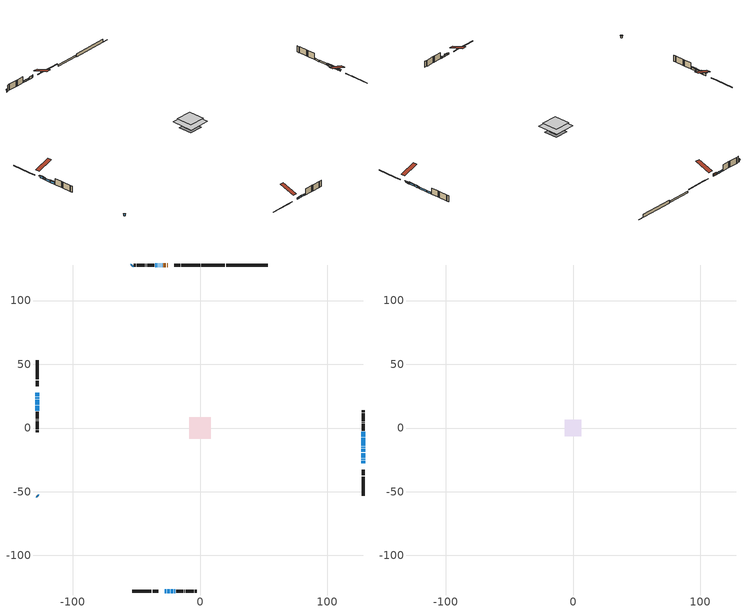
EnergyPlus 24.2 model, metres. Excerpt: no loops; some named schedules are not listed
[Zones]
conditioned space
 floor outside (Floor1 construction): -0.86,-0.86 -0.86,0.86 0.86,0.86 0.86,-0.86 z1.22
 floor adiabatic (Floor3 construction): -3.1,-3.1 -3.1,3.1 3.1,3.1 3.1,-3.1 z1.22
 floor adiabatic (AdiabaticFloorConstruction): -8.53,-8.53 -8.53,8.53 8.53,8.53 8.53,-8.53 z3.66
 floor foundation (Slab1 construction): -5.49,-5.49 -5.49,5.49 5.49,5.49 5.49,-5.49 z-1.22
 floor foundation (Slab2 construction): -3.1,-3.1 -3.1,3.1 3.1,3.1 3.1,-3.1 z-0.91
 wall outside (RimJoist1 construction): 0.21,127.88 -14.65,127.88 / -52.97,-127.88 -38.11,-127.88 / -127.88,52.97 -127.88,38.11 / 127.88,-52.97 127.88,-38.11 z1.22:1.52
 wall outside (RimJoist3 construction): -15.58,127.88 -20.1,127.88 / -37.18,-127.88 -32.66,-127.88 / -127.88,37.18 -127.88,32.66 / 127.88,-37.18 127.88,-32.66 z1.22:1.52
 wall outside (AdiabaticWallConstruction 1): -25.27,127.88 -25.88,127.88 / -26.81,127.88 -28.73,127.88 z1.22:3.25
 wall outside (AdiabaticWallConstruction): 127.88,-27.49 127.88,-25.66 / 127.88,-15.34 127.88,-14.73 / -20.13,-127.88 -19.52,-127.88 z1.22:2.14; -127.88,27.49 -127.88,25.05 z1.22:3.05; 127.88,-24.73 127.88,-24.22 z1.22:2.04; -127.88,24.12 -127.88,22.9 / -127.88,21.97 -127.88,18.31 / -127.88,17.39 -127.88,13.73 z1.22:2.74; 127.88,-23.29 127.88,-19.63 / 127.88,-18.71 127.88,-16.27 / -29.66,127.88 -30.12,127.88 / -27.49,-127.88 -26.57,-127.88 / -25.64,-127.88 -23.81,-127.88 / -31.04,127.88 -31.66,127.88 / -32.58,127.88 -33.19,127.88 / 127.88,-13.8 127.88,-7.7 / 127.88,-6.77 127.88,-3.11 / -22.89,-127.88 -21.06,-127.88 / -34.12,127.88 -35.04,127.88 z1.22:2.44; -52.97,127.88 -53.62,127.23 / -127.88,-52.97 -127.23,-53.62 z1.22:2.75
 wall outside (Wall1 construction): -35.96,127.88 -41.43,127.88 / -18.59,-127.88 -13.12,-127.88 / -127.88,12.8 -127.88,7.33 / 127.88,-2.18 127.88,3.28 z1.22:6.1
 wall outside (Wall2 construction): -42.36,127.88 -42.61,127.88 / -12.19,-127.88 -11.95,-127.88 / -127.88,6.4 -127.88,6.16 / 127.88,4.21 127.88,4.46 z1.22:6.1
 wall outside (Wall3 construction): -43.54,127.88 -49.6,127.88 / -11.02,-127.88 -4.96,-127.88 / -127.88,5.23 -127.88,-0.83 / 127.88,5.39 127.88,11.45 z1.22:6.1
 wall outside (Wall4 construction): -50.53,127.88 -52.04,127.88 / -4.03,-127.88 -2.51,-127.88 / -127.88,-1.76 -127.88,-3.28 / 127.88,12.38 127.88,13.89 z1.22:6.1
 wall foundation (FoundationWall1 construction): 20.51,127.88,-1.22 20.51,127.88,1.22 48.2,127.88,1.22 48.2,127.88,-1.12 52.97,127.88,-1.12 52.97,127.88,-1.22
 wall foundation (FoundationWall2 construction): 19.58,127.88 1.14,127.88 z-0.91:0.29
 window (WindowConstruction): 127.88,-27.49 127.88,-25.66 z1.22:2.13
 window (WindowConstruction 6): -127.88,27.49 -127.88,25.05 z1.22:3.05
 window (WindowConstruction 15): 127.88,-24.73 127.88,-24.22 z1.22:2.03
 window (WindowConstruction 16): -127.88,24.12 -127.88,22.9 z1.22:2.74
 window (WindowConstruction 7): 127.88,-23.29 127.88,-19.63 z1.22:2.44
 window (WindowConstruction 8): 127.88,-18.7 127.88,-16.27 z1.22:2.44
 window (WindowConstruction 9): -29.66,127.88 -30.12,127.88 z1.22:2.44
 window (WindowConstruction 10): -52.97,127.88 -53.62,127.24 z1.22:2.74
 window (WindowConstruction 1): 127.88,-15.34 127.88,-14.73 z1.22:2.13
 window (WindowConstruction 11): -27.49,-127.88 -26.57,-127.88 z1.22:2.44
 window (WindowConstruction 12): -25.64,-127.88 -23.82,-127.88 z1.22:2.44
 window (WindowConstruction 13): -127.88,-52.97 -127.24,-53.62 z1.22:2.74
 window (WindowConstruction 14): -127.88,21.97 -127.88,18.31 z1.22:2.74
 window (WindowConstruction 17): -31.04,127.88 -31.65,127.88 z1.22:2.44
 window (WindowConstruction 18): -32.58,127.88 -33.19,127.88 z1.22:2.44
 window (WindowConstruction 19): 127.88,-13.8 127.88,-7.7 z1.22:2.44
 window (WindowConstruction 2): 127.88,-6.77 127.88,-3.11 z1.22:2.44
 window (WindowConstruction 20): -22.89,-127.88 -21.06,-127.88 z1.22:2.44
 window (WindowConstruction 3): -34.12,127.88 -35.04,127.88 z1.22:2.44
 window (WindowConstruction 4): -20.13,-127.88 -19.52,-127.88 z1.22:2.13
 window (WindowConstruction 5): -127.88,17.39 -127.88,13.73 z1.22:2.74
 door (Door): -25.27,127.88 -25.88,127.88 z1.22:3.25
 door (Door 1): -26.81,127.88 -28.73,127.88 z1.22:3.25
 ceiling adiabatic (AdiabaticFloorConstruction): 8.53,-8.53 8.53,8.53 -8.53,8.53 -8.53,-8.53 z3.66
attic - vented
 floor to conditioned space (Floor2 construction Reversed): -6.46,-6.46 -6.46,6.46 6.46,6.46 6.46,-6.46 z6.1
 roof outside (Roof1 construction): -24.34,127.88,6.1 -24.34,115.3,10.29 -21.03,115.3,10.29 -21.03,127.88,6.1; -28.42,-127.88,6.1 -28.42,-115.3,10.29 -31.73,-115.3,10.29 -31.73,-127.88,6.1; -127.88,28.42,6.1 -115.3,28.42,10.29 -115.3,31.73,10.29 -127.88,31.73,6.1; 127.88,-28.42,6.1 115.3,-28.42,10.29 115.3,-31.73,10.29 127.88,-31.73,6.1
shading: 127.88,-25.36 127.88,-27.79 128.34,-27.79 128.34,-25.36 z2.43; -127.88,24.75 -127.88,27.79 -128.79,27.79 -128.79,24.75 z3.35; 127.88,-23.92 127.88,-25.03 129.1,-25.03 129.1,-23.92 z2.33; -127.88,22.29 -127.88,24.73 -128.79,24.73 -128.79,22.29 z3.35; 127.88,-19.17 127.88,-23.75 128.34,-23.75 128.34,-19.17 z2.9; 127.88,-15.81 127.88,-19.17 128.34,-19.17 128.34,-15.81 z2.9; -53.83,127.02 -52.76,128.09 -53.08,128.42 -54.15,127.35 z3.04; 127.88,-14.43 127.88,-15.64 128.34,-15.64 128.34,-14.43 z2.43; -23.52,-127.88 -25.94,-127.88 -25.94,-128.34 -23.52,-128.34 z2.74; -127.02,-53.83 -128.09,-52.76 -128.42,-53.08 -127.35,-54.15 z3.04; -127.88,18.02 -127.88,22.27 -128.34,22.27 -128.34,18.02 z3.04; -19.22,-127.88 -20.43,-127.88 -20.43,-128.34 -19.22,-128.34 z2.43; -127.88,13.12 -127.88,17.99 -128.34,17.99 -128.34,13.12 z3.35
[Building]
Building 1: Terrain=Suburbs
[Site:Location]
Vancouver Intl AP_BC: Latitude {deg}=49.19; Longitude {deg}=-123.18; Time Zone {hr}=-8; Elevation {m}=4; Keep Site Location Information=Yes
[Site:GroundTemperature:Shallow]
8.06451, 6.96315, 6.87495, 7.3976, 9.49575, 11.5841, 13.3946, 14.5416, 14.639, 13.7062, 11.9418, 9.91751
[Site:WaterMainsTemperature]
Calculation Method=Schedule; Temperature Schedule=mains temperature schedule
[Material] Roughness=Rough; Thermal Absorptance=0.9
Name | Thickness {m} | Conductivity {W/m-K} | Density {kg/m3} | Specific Heat {J/kg-K} | Solar Absorptance | Visible Absorptance
asphalt or fiberglass shingles | 0.00635 | 0.162714 | 1121.4 | 1465.45 | 0.4 | 0.4
ceiling loosefill ins | 0.169333 | 0.0480833 | 16.02 | 1046.75 | 0.7 | 0.7
ceiling stud and cavity | 0.1397 | 0.130704 | 65.682 | 1177.47 | 0.7 | 0.7
concrete 4.0 in. | 0.1016 | 1.803125 | 2242.8 | 837.4 | 0.7 | 0.7
concrete 8.0 in. | 0.2032 | 1.803125 | 2242.8 | 837.4 | 0.7 | 0.7
door material | 0.04445 | 0.0451087 | 512.64 | 1214.23 | 0.7 | 0.7
door material 1 | 0.04445 | 0.188738 | 512.64 | 1214.23 | 0.7 | 0.7
exterior vertical ins | 0.0445518 | 0.029427 | 32.04 | 1214.23 | 0.7 | 0.7
exterior vertical ins 1 | 0.0196385 | 0.029427 | 32.04 | 1214.23 | 0.7 | 0.7
floor covering | 0.0127 | 0.0433444 | 54.468 | 1339.84 | 0.6 | 0.6
floor covering 1 | 0.0127 | 9.015625 | 54.468 | 1339.84 | 0.6 | 0.6
floor rigid ins | 0.103632 | 0.029427 | 32.04 | 1214.23 | 0.7 | 0.7
floor rigid ins 1; wall rigid ins | 0.512978 | 0.029427 | 32.04 | 1214.23 | 0.7 | 0.7
floor stud and cavity | 0.1397 | 0.205966 | 92.3553 | 1139.71 | 0.7 | 0.7
floor stud and cavity 1 | 0.0889 | 0.264056 | 50.32683 | 1063.81 | 0.7 | 0.7
floor stud and cavity 2 | 0.1397 | 1.75129 | 37.0049 | 1207.88 | 0.7 | 0.7
furniture material conditioned space 1 | 0.1524 | 0.115458 | 640.8 | 1214.23 | 0.6 | 0.6
gypsum board | 0.0127 | 0.160291 | 801 | 837.4 | 0.6 | 0.6
gypsum board 1 | 0.0127 | 0.160291 | 801 | 837.4 | 0.7 | 0.7
osb sheathing 0.5 in. | 0.0127 | 0.115458 | 512.64 | 1214.23 | 0.7 | 0.7
osb sheathing 0.75 in. | 0.01905 | 0.115458 | 512.64 | 1214.23 | 0.7 | 0.7
osb sheathing 2.0 in. | 0.0508 | 0.115458 | 512.64 | 1214.23 | 0.7 | 0.7
rim joist stud and cavity | 0.0508 | 0.0310022 | 125.044 | 1163.47 | 0.6 | 0.6
slab rigid ins | 0.0621787 | 0.029427 | 32.04 | 1214.23 | 0.7 | 0.7
wall stud and cavity | 0.1397 | 0.103305 | 139.0536 | 1170.24 | 0.7 | 0.7
wall stud and cavity 1 | 0.1397 | 0.141677 | 139.0536 | 1170.24 | 0.7 | 0.7
wall stud and cavity 2 | 0.1397 | 0.100811 | 139.0536 | 1170.24 | 0.7 | 0.7
wall stud and cavity 3 | 0.1397 | 0.110176 | 139.0536 | 1170.24 | 0.7 | 0.7
wall stud and cavity 4 | 0.0889 | 0.380278 | 52.3479 | 1209.89 | 0.7 | 0.7
wall stud and cavity 5 | 0.0889 | 0.391764 | 83.0341 | 1211.67 | 0.7 | 0.7
wood siding | 0.0254 | 0.102417 | 544.68 | 1172.36 | 0.4 | 0.4
wood siding 1; wood siding 2; wood siding 3 | 0.0254 | 0.102417 | 544.68 | 1172.36 | 0.7 | 0.7
[WindowMaterial:SimpleGlazingSystem]
Name | U-Factor {W/m2-K} | Solar Heat Gain Coefficient
WindowMaterial | 1.92882 | 0.4
WindowMaterial 1 | 2.197386 | 0.34
WindowMaterial 10 | 1.92598 | 0.42
WindowMaterial 11 | 2.25303 | 0.33
WindowMaterial 12 | 2.30697 | 0.31
WindowMaterial 13 | 3.08429 | 0.46
WindowMaterial 2 | 1.84989 | 0.41
WindowMaterial 3 | 1.69886 | 0.46
WindowMaterial 4 | 1.64662 | 0.46
WindowMaterial 5 | 1.81355 | 0.42
WindowMaterial 6 | 2.03954 | 0.4
WindowMaterial 7 | 2.13322 | 0.36
WindowMaterial 8 | 1.94983 | 0.4
WindowMaterial 9 | 3.442 | 0.43
[Construction]
AdiabaticFloorConstruction: floor stud and cavity 2, floor rigid ins 1, osb sheathing 0.75 in., floor covering
AdiabaticWallConstruction: wood siding 2, wall rigid ins, wall stud and cavity 4, gypsum board
AdiabaticWallConstruction 1: wood siding 3, wall rigid ins, wall stud and cavity 4, gypsum board
Door: door material
Door 1: door material 1
Floor1 construction: floor stud and cavity, floor rigid ins, osb sheathing 0.75 in., floor covering
Floor2 construction Reversed: gypsum board, ceiling stud and cavity, ceiling loosefill ins
Floor3 construction: floor stud and cavity 1, floor covering 1
FoundationWall1 construction; FoundationWall2 construction: concrete 8.0 in., gypsum board 1
furniture construction conditioned space 1: furniture material conditioned space 1
PartitionWallConstruction: gypsum board, wall stud and cavity 5, gypsum board
RimJoist1 construction; RimJoist3 construction: wood siding 1, osb sheathing 2.0 in., rim joist stud and cavity
Roof1 construction: asphalt or fiberglass shingles
Slab1 construction: slab rigid ins, concrete 4.0 in.
Slab2 construction: concrete 4.0 in.
Wall1 construction: wood siding, osb sheathing 0.5 in., wall stud and cavity, gypsum board
Wall2 construction: wood siding, osb sheathing 0.5 in., wall stud and cavity 1, gypsum board
Wall3 construction: wood siding, osb sheathing 0.5 in., wall stud and cavity 2, gypsum board
Wall4 construction: wood siding, osb sheathing 0.5 in., wall stud and cavity 3, gypsum board
WindowConstruction: WindowMaterial
WindowConstruction 1; WindowConstruction 3; WindowConstruction 4; WindowConstruction 9: WindowMaterial 1
WindowConstruction 10; WindowConstruction 13: WindowMaterial 6
WindowConstruction 11: WindowMaterial 7
WindowConstruction 12: WindowMaterial 8
WindowConstruction 14; WindowConstruction 5: WindowMaterial 3
WindowConstruction 15: WindowMaterial 9
WindowConstruction 16: WindowMaterial 10
WindowConstruction 17; WindowConstruction 20: WindowMaterial 11
WindowConstruction 18: WindowMaterial 12
WindowConstruction 19: WindowMaterial 13
WindowConstruction 2; WindowConstruction 7: WindowMaterial 2
WindowConstruction 6: WindowMaterial 4
WindowConstruction 8: WindowMaterial 5
[Zone] Multiplier=1; Part of Total Floor Area=Yes
Name | Volume {m3}
attic - vented | 113.641
conditioned space | 1236.7
[Space]
Name | Zone | Volume {m3}
attic - vented 1 | attic - vented | 113.641
conditioned space 1 | conditioned space | 1236.7
[ZoneInfiltration:EffectiveLeakageArea]
infil attic - vented 1: Zone or Space=attic - vented 1; Schedule=Always On Discrete; Effective Air Leakage Area {cm2}=6906.21; Stack Coefficient=0.00029167; Wind Coefficient=1.15389e-05
[ZoneMixing]
whole house fan mix: Zone or Space=attic - vented; Schedule=Always On Continuous; Design Flow Rate Calculation Method=Flow/Zone; Design Flow Rate {m3/s}=0; Source Zone or Space=conditioned space
[SurfaceProperty:ExposedFoundationPerimeter] Exposed Perimeter Calculation Method=TotalExposedPerimeter
Name | Total Exposed Perimeter {m}
Slab1 | 32.461
Slab2 | 18.44
[InternalMass] Zone or ZoneList=conditioned space; Space or SpaceList=conditioned space 1
Name | Construction | Surface Area {m2}
furniture mass conditioned space 1 | furniture construction conditioned space 1 | 196.42
partition wall mass | PartitionWallConstruction | 452.591
[Lights]
interior lighting: Zone or ZoneList or Space or SpaceList=conditioned space 1; Schedule=interior lighting schedule; Design Level Calculation Method=LightingLevel; Lighting Level {W}=343.2; Return Air Fraction=0; Fraction Radiant=0.6; Fraction Visible=0.2; Fraction Replaceable=1
[People]
occupants: Zone or ZoneList or Space or SpaceList=conditioned space 1; Number of People Schedule=occupants schedule; Number of People Calculation Method=People; Number of People=3; Fraction Radiant=0.314171; Sensible Heat Fraction=0.56303; Activity Level Schedule=occupants activity schedule; Carbon Dioxide Generation Rate {m3/s-W}=0; Enable ASHRAE 55 Comfort Warnings=No; Mean Radiant Temperature Calculation Type=EnclosureAveraged
[ElectricEquipment] Zone or ZoneList or Space or SpaceList=conditioned space 1; Design Level Calculation Method=EquipmentLevel
Name | Schedule | Design Level {W} | Fraction Latent | Fraction Radiant | Fraction Lost
clothes dryer | clothes dryer schedule | 140.772 | 0.015 | 0.081 | 0.85
clothes washer | clothes washer schedule | 32.1985 | 0.03 | 0.162 | 0.7
cooking range | cooking range schedule | 215.147 | 0.08 | 0.432 | 0.2
dishwasher | dishwasher schedule | 66.8632 | 0.3 | 0.18 | 0.4
fridge | fridge schedule | 72.9452 | 0 | 0.6 | 0
mech vent bath fan 0 | mech vent bath fan 0 schedule | 25.1 | 0 | 0 | 1
mech vent bath fan 1 | mech vent bath fan 1 schedule | 25.1 | 0 | 0 | 1
mech vent house fan | mech vent house fan schedule | 26.8667 | 0 | 0 | 0.5
mech vent house fan cfis | mech vent house fan cfis schedule | 0 | 0 | 0 | 0
mech vent range fan 0 | mech vent range fan 0 schedule | 57 | 0 | 0 | 1
misc plug loads | misc plug loads schedule | 494.7 | 0.045 | 0.513 | 0.1
whole house fan | Always On Discrete | 0 | 0 | 0 | 1
[OtherEquipment] Zone or ZoneList or Space or SpaceList=conditioned space 1; Design Level Calculation Method=EquipmentLevel
Name | Fuel Type | Schedule | Design Level {W} | Fraction Latent | Fraction Radiant | Fraction Lost
clothes dryer 1 | Electricity | clothes dryer schedule | 0 | 0.015 | 0.081 | 0.85
cooking range 1 | Electricity | cooking range schedule | 0 | 0.08 | 0.432 | 0.2
general water use latent | None | general water use schedule | 62.594 | 1 | 0 | 0
general water use sensible | None | general water use schedule | -61.6891 | 0 | 0.6 | 0
mech vent house fan latent load | None | Always On Discrete | 0 | 1 | 0 | 0
mech vent house fan sensible load | None | Always On Discrete | 0 | 0 | 0 | 0
water heater energy adjustment1 | NaturalGas | Always On Discrete | 0.01 | 0 | 0 | 1
[ZoneInfiltration:DesignFlowRate] Zone or ZoneList or Space or SpaceList=conditioned space 1; Schedule=Always On Discrete; Design Flow Rate Calculation Method=Flow/Zone; Design Flow Rate {m3/s}=0
infil flow; natural vent flow; whole house fan flow
[Foundation:Kiva] Initial Indoor Air Temperature {C}=18; Wall Depth Below Slab {m}=0.2032; Custom Block X Position 1 {m}=0.2159; Custom Block Z Position 1 {m}=0
Name | Wall Height Above Grade {m} | Custom Block Material Name 1 | Custom Block Depth 1 {m}
Foundation Kiva 1 | 1.21999 | exterior vertical ins | 2.43998
Foundation Kiva 2 | 0.289987 | exterior vertical ins 1 | 1.2
[Foundation:Kiva:Settings]
Soil Conductivity {W/m-K}=0.849921; Soil Density {kg/m3}=1842.3; Soil Specific Heat {J/kg-K}=418.7; Ground Solar Absorptivity=0.9; Ground Thermal Absorptivity=0.9; Ground Surface Roughness {m}=0.03; Far-Field Width {m}=40; Deep-Ground Boundary Condition=ZeroFlux; Deep-Ground Depth {m}=40; Minimum Cell Dimension {m}=0.2; Maximum Cell Growth Coefficient=3; Simulation Timestep=Timestep
[Exterior:Lights]
exterior lighting: Schedule=exterior lighting schedule; Design Level {W}=75.6
[Schedule:Constant]
Name | Hourly Value
Always On Continuous; mech vent house fan schedule; mech vent house fan cfis schedule; Always On Discrete | 1
occupants activity schedule | 117.228
fridge schedule | 0
[Schedule:Week:Daily]
interior lighting schedule Week Rule - Jan1-Jan27: interior lighting schedule day, interior lighting schedule day, interior lighting schedule day, interior lighting schedule day, interior lighting schedule day, interior lighting schedule day, interior lighting schedule day, interior lighting schedule default day, interior lighting schedule default day, interior lighting schedule default day, interior lighting schedule default day, interior lighting schedule default day
interior lighting schedule Week Rule - Jan28-Feb3: interior lighting schedule day, interior lighting schedule day, interior lighting schedule day, interior lighting schedule day, interior lighting schedule day 1, interior lighting schedule day 1, interior lighting schedule day 1, interior lighting schedule default day, interior lighting schedule default day, interior lighting schedule default day, interior lighting schedule default day, interior lighting schedule default day
interior lighting schedule Week Rule - Feb4-Feb24: interior lighting schedule day 1, interior lighting schedule day 1, interior lighting schedule day 1, interior lighting schedule day 1, interior lighting schedule day 1, interior lighting schedule day 1, interior lighting schedule day 1, interior lighting schedule default day, interior lighting schedule default day, interior lighting schedule default day, interior lighting schedule default day, interior lighting schedule default day
interior lighting schedule Week Rule - Feb25-Mar3: interior lighting schedule day 1, interior lighting schedule day 1, interior lighting schedule day 1, interior lighting schedule day 1, interior lighting schedule day 2, interior lighting schedule day 2, interior lighting schedule day 2, interior lighting schedule default day, interior lighting schedule default day, interior lighting schedule default day, interior lighting schedule default day, interior lighting schedule default day
interior lighting schedule Week Rule - Mar4-Mar31: interior lighting schedule day 2, interior lighting schedule day 2, interior lighting schedule day 2, interior lighting schedule day 2, interior lighting schedule day 2, interior lighting schedule day 2, interior lighting schedule day 2, interior lighting schedule default day, interior lighting schedule default day, interior lighting schedule default day, interior lighting schedule default day, interior lighting schedule default day
interior lighting schedule Week Rule - Apr1-Apr28: interior lighting schedule day 3, interior lighting schedule day 3, interior lighting schedule day 3, interior lighting schedule day 3, interior lighting schedule day 3, interior lighting schedule day 3, interior lighting schedule day 3, interior lighting schedule default day, interior lighting schedule default day, interior lighting schedule default day, interior lighting schedule default day, interior lighting schedule default day
interior lighting schedule Week Rule - Apr29-May5: interior lighting schedule day 3, interior lighting schedule day 3, interior lighting schedule day 4, interior lighting schedule day 4, interior lighting schedule day 4, interior lighting schedule day 4, interior lighting schedule day 4, interior lighting schedule default day, interior lighting schedule default day, interior lighting schedule default day, interior lighting schedule default day, interior lighting schedule default day
interior lighting schedule Week Rule - May6-May26: interior lighting schedule day 4, interior lighting schedule day 4, interior lighting schedule day 4, interior lighting schedule day 4, interior lighting schedule day 4, interior lighting schedule day 4, interior lighting schedule day 4, interior lighting schedule default day, interior lighting schedule default day, interior lighting schedule default day, interior lighting schedule default day, interior lighting schedule default day
interior lighting schedule Week Rule - May27-Jun2: interior lighting schedule day 4, interior lighting schedule day 4, interior lighting schedule day 4, interior lighting schedule day 4, interior lighting schedule day 4, interior lighting schedule day 5, interior lighting schedule day 5, interior lighting schedule default day, interior lighting schedule default day, interior lighting schedule default day, interior lighting schedule default day, interior lighting schedule default day
interior lighting schedule Week Rule - Jun3-Jun30: interior lighting schedule day 5, interior lighting schedule day 5, interior lighting schedule day 5, interior lighting schedule day 5, interior lighting schedule day 5, interior lighting schedule day 5, interior lighting schedule day 5, interior lighting schedule default day, interior lighting schedule default day, interior lighting schedule default day, interior lighting schedule default day, interior lighting schedule default day
interior lighting schedule Week Rule - Jul1-Jul28: interior lighting schedule day 6, interior lighting schedule day 6, interior lighting schedule day 6, interior lighting schedule day 6, interior lighting schedule day 6, interior lighting schedule day 6, interior lighting schedule day 6, interior lighting schedule default day, interior lighting schedule default day, interior lighting schedule default day, interior lighting schedule default day, interior lighting schedule default day
interior lighting schedule Week Rule - Jul29-Aug4: interior lighting schedule day 6, interior lighting schedule day 6, interior lighting schedule day 6, interior lighting schedule day 7, interior lighting schedule day 7, interior lighting schedule day 7, interior lighting schedule day 7, interior lighting schedule default day, interior lighting schedule default day, interior lighting schedule default day, interior lighting schedule default day, interior lighting schedule default day
interior lighting schedule Week Rule - Aug5-Aug25: interior lighting schedule day 7, interior lighting schedule day 7, interior lighting schedule day 7, interior lighting schedule day 7, interior lighting schedule day 7, interior lighting schedule day 7, interior lighting schedule day 7, interior lighting schedule default day, interior lighting schedule default day, interior lighting schedule default day, interior lighting schedule default day, interior lighting schedule default day
interior lighting schedule Week Rule - Aug26-Sep1: interior lighting schedule day 7, interior lighting schedule day 7, interior lighting schedule day 7, interior lighting schedule day 7, interior lighting schedule day 7, interior lighting schedule day 7, interior lighting schedule day 8, interior lighting schedule default day, interior lighting schedule default day, interior lighting schedule default day, interior lighting schedule default day, interior lighting schedule default day
interior lighting schedule Week Rule - Sep2-Sep29: interior lighting schedule day 8, interior lighting schedule day 8, interior lighting schedule day 8, interior lighting schedule day 8, interior lighting schedule day 8, interior lighting schedule day 8, interior lighting schedule day 8, interior lighting schedule default day, interior lighting schedule default day, interior lighting schedule default day, interior lighting schedule default day, interior lighting schedule default day
interior lighting schedule Week Rule - Sep30-Oct6: interior lighting schedule day 8, interior lighting schedule day 9, interior lighting schedule day 9, interior lighting schedule day 9, interior lighting schedule day 9, interior lighting schedule day 9, interior lighting schedule day 9, interior lighting schedule default day, interior lighting schedule default day, interior lighting schedule default day, interior lighting schedule default day, interior lighting schedule default day
interior lighting schedule Week Rule - Oct7-Oct27: interior lighting schedule day 9, interior lighting schedule day 9, interior lighting schedule day 9, interior lighting schedule day 9, interior lighting schedule day 9, interior lighting schedule day 9, interior lighting schedule day 9, interior lighting schedule default day, interior lighting schedule default day, interior lighting schedule default day, interior lighting schedule default day, interior lighting schedule default day
interior lighting schedule Week Rule - Oct28-Nov3: interior lighting schedule day 9, interior lighting schedule day 9, interior lighting schedule day 9, interior lighting schedule day 9, interior lighting schedule day 10, interior lighting schedule day 10, interior lighting schedule day 10, interior lighting schedule default day, interior lighting schedule default day, interior lighting schedule default day, interior lighting schedule default day, interior lighting schedule default day
interior lighting schedule Week Rule - Nov4-Nov24: interior lighting schedule day 10, interior lighting schedule day 10, interior lighting schedule day 10, interior lighting schedule day 10, interior lighting schedule day 10, interior lighting schedule day 10, interior lighting schedule day 10, interior lighting schedule default day, interior lighting schedule default day, interior lighting schedule default day, interior lighting schedule default day, interior lighting schedule default day
interior lighting schedule Week Rule - Nov25-Dec1: interior lighting schedule day 10, interior lighting schedule day 10, interior lighting schedule day 10, interior lighting schedule day 10, interior lighting schedule day 10, interior lighting schedule day 10, interior lighting schedule day 11, interior lighting schedule default day, interior lighting schedule default day, interior lighting schedule default day, interior lighting schedule default day, interior lighting schedule default day
interior lighting schedule Week Rule - Dec2-Dec31: interior lighting schedule day 11, interior lighting schedule day 11, interior lighting schedule day 11, interior lighting schedule day 11, interior lighting schedule day 11, interior lighting schedule day 11, interior lighting schedule day 11, interior lighting schedule default day, interior lighting schedule default day, interior lighting schedule default day, interior lighting schedule default day, interior lighting schedule default day
occupants schedule Week Rule - Jan1-Dec31: occupants schedule day, occupants schedule day, occupants schedule day, occupants schedule day, occupants schedule day, occupants schedule day, occupants schedule day, occupants schedule default day, occupants schedule default day, occupants schedule default day, occupants schedule default day, occupants schedule default day
clothes dryer schedule Week Rule - Jan1-Dec31: clothes dryer schedule day, clothes dryer schedule day, clothes dryer schedule day, clothes dryer schedule day, clothes dryer schedule day, clothes dryer schedule day, clothes dryer schedule day, clothes dryer schedule default day, clothes dryer schedule default day, clothes dryer schedule default day, clothes dryer schedule default day, clothes dryer schedule default day
clothes washer schedule Week Rule - Jan1-Dec31: clothes washer schedule day, clothes washer schedule day, clothes washer schedule day, clothes washer schedule day, clothes washer schedule day, clothes washer schedule day, clothes washer schedule day, clothes washer schedule default day, clothes washer schedule default day, clothes washer schedule default day, clothes washer schedule default day, clothes washer schedule default day
cooking range schedule Week Rule - Jan1-Dec31: cooking range schedule day, cooking range schedule day, cooking range schedule day, cooking range schedule day, cooking range schedule day, cooking range schedule day, cooking range schedule day, cooking range schedule default day, cooking range schedule default day, cooking range schedule default day, cooking range schedule default day, cooking range schedule default day
dishwasher schedule Week Rule - Jan1-Dec31: dishwasher schedule day, dishwasher schedule day, dishwasher schedule day, dishwasher schedule day, dishwasher schedule day, dishwasher schedule day, dishwasher schedule day, dishwasher schedule default day, dishwasher schedule default day, dishwasher schedule default day, dishwasher schedule default day, dishwasher schedule default day
mech vent bath fan 0 schedule Week Rule - Jan1-Dec31: mech vent bath fan 0 schedule day, mech vent bath fan 0 schedule day, mech vent bath fan 0 schedule day, mech vent bath fan 0 schedule day, mech vent bath fan 0 schedule day, mech vent bath fan 0 schedule day, mech vent bath fan 0 schedule day, mech vent bath fan 0 schedule default day, mech vent bath fan 0 schedule default day, mech vent bath fan 0 schedule default day, mech vent bath fan 0 schedule default day, mech vent bath fan 0 schedule default day
mech vent bath fan 1 schedule Week Rule - Jan1-Dec31: mech vent bath fan 1 schedule day, mech vent bath fan 1 schedule day, mech vent bath fan 1 schedule day, mech vent bath fan 1 schedule day, mech vent bath fan 1 schedule day, mech vent bath fan 1 schedule day, mech vent bath fan 1 schedule day, mech vent bath fan 1 schedule default day, mech vent bath fan 1 schedule default day, mech vent bath fan 1 schedule default day, mech vent bath fan 1 schedule default day, mech vent bath fan 1 schedule default day
mech vent range fan 0 schedule Week Rule - Jan1-Dec31: mech vent range fan 0 schedule day, mech vent range fan 0 schedule day, mech vent range fan 0 schedule day, mech vent range fan 0 schedule day, mech vent range fan 0 schedule day, mech vent range fan 0 schedule day, mech vent range fan 0 schedule day, mech vent range fan 0 schedule default day, mech vent range fan 0 schedule default day, mech vent range fan 0 schedule default day, mech vent range fan 0 schedule default day, mech vent range fan 0 schedule default day
misc plug loads schedule Week Rule - Jan1-Dec31: misc plug loads schedule day, misc plug loads schedule day, misc plug loads schedule day, misc plug loads schedule day, misc plug loads schedule day, misc plug loads schedule day, misc plug loads schedule day, misc plug loads schedule default day, misc plug loads schedule default day, misc plug loads schedule default day, misc plug loads schedule default day, misc plug loads schedule default day
general water use schedule Week Rule - Jan1-Dec31: general water use schedule day, general water use schedule day, general water use schedule day, general water use schedule day, general water use schedule day, general water use schedule day, general water use schedule day, general water use schedule default day, general water use schedule default day, general water use schedule default day, general water use schedule default day, general water use schedule default day
exterior lighting schedule Week Rule - Jan1-Jan27: exterior lighting schedule day, exterior lighting schedule day, exterior lighting schedule day, exterior lighting schedule day, exterior lighting schedule day, exterior lighting schedule day, exterior lighting schedule day, exterior lighting schedule default day, exterior lighting schedule default day, exterior lighting schedule default day, exterior lighting schedule default day, exterior lighting schedule default day
exterior lighting schedule Week Rule - Jan28-Feb3: exterior lighting schedule day, exterior lighting schedule day, exterior lighting schedule day, exterior lighting schedule day, exterior lighting schedule day 1, exterior lighting schedule day 1, exterior lighting schedule day 1, exterior lighting schedule default day, exterior lighting schedule default day, exterior lighting schedule default day, exterior lighting schedule default day, exterior lighting schedule default day
exterior lighting schedule Week Rule - Feb4-Feb24: exterior lighting schedule day 1, exterior lighting schedule day 1, exterior lighting schedule day 1, exterior lighting schedule day 1, exterior lighting schedule day 1, exterior lighting schedule day 1, exterior lighting schedule day 1, exterior lighting schedule default day, exterior lighting schedule default day, exterior lighting schedule default day, exterior lighting schedule default day, exterior lighting schedule default day
exterior lighting schedule Week Rule - Feb25-Mar3: exterior lighting schedule day 1, exterior lighting schedule day 1, exterior lighting schedule day 1, exterior lighting schedule day 1, exterior lighting schedule day 2, exterior lighting schedule day 2, exterior lighting schedule day 2, exterior lighting schedule default day, exterior lighting schedule default day, exterior lighting schedule default day, exterior lighting schedule default day, exterior lighting schedule default day
exterior lighting schedule Week Rule - Mar4-Mar31: exterior lighting schedule day 2, exterior lighting schedule day 2, exterior lighting schedule day 2, exterior lighting schedule day 2, exterior lighting schedule day 2, exterior lighting schedule day 2, exterior lighting schedule day 2, exterior lighting schedule default day, exterior lighting schedule default day, exterior lighting schedule default day, exterior lighting schedule default day, exterior lighting schedule default day
exterior lighting schedule Week Rule - Apr1-Apr28: exterior lighting schedule day 3, exterior lighting schedule day 3, exterior lighting schedule day 3, exterior lighting schedule day 3, exterior lighting schedule day 3, exterior lighting schedule day 3, exterior lighting schedule day 3, exterior lighting schedule default day, exterior lighting schedule default day, exterior lighting schedule default day, exterior lighting schedule default day, exterior lighting schedule default day
[Schedule:Year]
interior lighting schedule: interior lighting schedule Week Rule - Jan1-Jan27, 1, 1, 1, 27, interior lighting schedule Week Rule - Jan28-Feb3, 1, 28, 2, 3, interior lighting schedule Week Rule - Feb4-Feb24, 2, 4, 2, 24, interior lighting schedule Week Rule - Feb25-Mar3, 2, 25, 3, 3, interior lighting schedule Week Rule - Mar4-Mar31, 3, 4, 3, 31, interior lighting schedule Week Rule - Apr1-Apr28, 4, 1, 4, 28, interior lighting schedule Week Rule - Apr29-May5, 4, 29, 5, 5, interior lighting schedule Week Rule - May6-May26, 5, 6, 5, 26, interior lighting schedule Week Rule - May27-Jun2, 5, 27, 6, 2, interior lighting schedule Week Rule - Jun3-Jun30, 6, 3, 6, 30, interior lighting schedule Week Rule - Jul1-Jul28, 7, 1, 7, 28, interior lighting schedule Week Rule - Jul29-Aug4, 7, 29, 8, 4, interior lighting schedule Week Rule - Aug5-Aug25, 8, 5, 8, 25, interior lighting schedule Week Rule - Aug26-Sep1, 8, 26, 9, 1, interior lighting schedule Week Rule - Sep2-Sep29, 9, 2, 9, 29, interior lighting schedule Week Rule - Sep30-Oct6, 9, 30, 10, 6, interior lighting schedule Week Rule - Oct7-Oct27, 10, 7, 10, 27, interior lighting schedule Week Rule - Oct28-Nov3, 10, 28, 11, 3, interior lighting schedule Week Rule - Nov4-Nov24, 11, 4, 11, 24, interior lighting schedule Week Rule - Nov25-Dec1, 11, 25, 12, 1, interior lighting schedule Week Rule - Dec2-Dec31, 12, 2, 12, 31
occupants schedule: occupants schedule Week Rule - Jan1-Dec31, 1, 1, 12, 31
clothes dryer schedule: clothes dryer schedule Week Rule - Jan1-Dec31, 1, 1, 12, 31
clothes washer schedule: clothes washer schedule Week Rule - Jan1-Dec31, 1, 1, 12, 31
cooking range schedule: cooking range schedule Week Rule - Jan1-Dec31, 1, 1, 12, 31
dishwasher schedule: dishwasher schedule Week Rule - Jan1-Dec31, 1, 1, 12, 31
mech vent bath fan 0 schedule: mech vent bath fan 0 schedule Week Rule - Jan1-Dec31, 1, 1, 12, 31
mech vent bath fan 1 schedule: mech vent bath fan 1 schedule Week Rule - Jan1-Dec31, 1, 1, 12, 31
mech vent range fan 0 schedule: mech vent range fan 0 schedule Week Rule - Jan1-Dec31, 1, 1, 12, 31
misc plug loads schedule: misc plug loads schedule Week Rule - Jan1-Dec31, 1, 1, 12, 31
general water use schedule: general water use schedule Week Rule - Jan1-Dec31, 1, 1, 12, 31
exterior lighting schedule: exterior lighting schedule Week Rule - Jan1-Jan27, 1, 1, 1, 27, exterior lighting schedule Week Rule - Jan28-Feb3, 1, 28, 2, 3, exterior lighting schedule Week Rule - Feb4-Feb24, 2, 4, 2, 24, exterior lighting schedule Week Rule - Feb25-Mar3, 2, 25, 3, 3, exterior lighting schedule Week Rule - Mar4-Mar31, 3, 4, 3, 31, exterior lighting schedule Week Rule - Apr1-Apr28, 4, 1, 4, 28, exterior lighting schedule Week Rule - Apr29-May5, 4, 29, 5, 5, exterior lighting schedule Week Rule - May6-May26, 5, 6, 5, 26, exterior lighting schedule Week Rule - May27-Jun2, 5, 27, 6, 2, exterior lighting schedule Week Rule - Jun3-Jun30, 6, 3, 6, 30, exterior lighting schedule Week Rule - Jul1-Jul28, 7, 1, 7, 28, exterior lighting schedule Week Rule - Jul29-Aug4, 7, 29, 8, 4, exterior lighting schedule Week Rule - Aug5-Aug25, 8, 5, 8, 25, exterior lighting schedule Week Rule - Aug26-Sep1, 8, 26, 9, 1, exterior lighting schedule Week Rule - Sep2-Sep29, 9, 2, 9, 29, exterior lighting schedule Week Rule - Sep30-Oct6, 9, 30, 10, 6, exterior lighting schedule Week Rule - Oct7-Oct27, 10, 7, 10, 27, exterior lighting schedule Week Rule - Oct28-Nov3, 10, 28, 11, 3, exterior lighting schedule Week Rule - Nov4-Nov24, 11, 4, 11, 24, exterior lighting schedule Week Rule - Nov25-Dec1, 11, 25, 12, 1, exterior lighting schedule Week Rule - Dec2-Dec31, 12, 2, 12, 31
[Schedule:Compact]
mains temperature schedule: Through: 01/01, For: AllDays, Until: 24:00, 11.375, Through: 01/02, For: AllDays, Until: 24:00, 11.3367, Through: 01/03, For: AllDays, Until: 24:00, 11.2994, Through: 01/04, For: AllDays, Until: 24:00, 11.2628, Through: 01/05, For: AllDays, Until: 24:00, 11.2267, Through: 01/06, For: AllDays, Until: 24:00, 11.1917, Through: 01/07, For: AllDays, Until: 24:00, 11.1578, Through: 01/08, For: AllDays, Until: 24:00, 11.1244, Through: 01/09, For: AllDays, Until: 24:00, 11.0917, Through: 01/10, For: AllDays, Until: 24:00, 11.06, Through: 01/11, For: AllDays, Until: 24:00, 11.0289, Through: 01/12, For: AllDays, Until: 24:00, 10.9989, Through: 01/13, For: AllDays, Until: 24:00, 10.97, Through: 01/14, For: AllDays, Until: 24:00, 10.9417, Through: 01/15, For: AllDays, Until: 24:00, 10.9139, Through: 01/16, For: AllDays, Until: 24:00, 10.8878, Through: 01/17, For: AllDays, Until: 24:00, 10.8622, Through: 01/18, For: AllDays, Until: 24:00, 10.8372, Through: 01/19, For: AllDays, Until: 24:00, 10.8133, Through: 01/20, For: AllDays, Until: 24:00, 10.7906, Through: 01/21, For: AllDays, Until: 24:00, 10.7683, Through: 01/22, For: AllDays, Until: 24:00, 10.7478, Through: 01/23, For: AllDays, Until: 24:00, 10.7272, Through: 01/24, For: AllDays, Until: 24:00, 10.7083, Through: 01/25, For: AllDays, Until: 24:00, 10.69, Through: 01/26, For: AllDays, Until: 24:00, 10.6728, Through: 01/27, For: AllDays, Until: 24:00, 10.6567, Through: 01/28, For: AllDays, Until: 24:00, 10.6411, Through: 01/29, For: AllDays, Until: 24:00, 10.6267, Through: 01/30, For: AllDays, Until: 24:00, 10.6133, Through: 01/31, For: AllDays, Until: 24:00, 10.6011, Through: 02/01, For: AllDays, Until: 24:00, 10.59, Through: 02/02, For: AllDays, Until: 24:00, 10.5794, Through: 02/03, For: AllDays, Until: 24:00, 10.57, Through: 02/04, For: AllDays, Until: 24:00, 10.5617, Through: 02/05, For: AllDays, Until: 24:00, 10.5539, Through: 02/06, For: AllDays, Until: 24:00, 10.5478, Through: 02/07, For: AllDays, Until: 24:00, 10.5422, Through: 02/08, For: AllDays, Until: 24:00, 10.5378, Through: 02/09, For: AllDays, Until: 24:00, 10.5339, Through: 02/10, For: AllDays, Until: 24:00, 10.5317, Through: 02/11, For: AllDays, Until: 24:00, 10.53, Through: 02/12, For: AllDays, Until: 24:00, 10.53, Through: 02/13, For: AllDays, Until: 24:00, 10.5306, Through: 02/14, For: AllDays, Until: 24:00, 10.5317, Through: 02/15, For: AllDays, Until: 24:00, 10.5344, Through: 02/16, For: AllDays, Until: 24:00, 10.5378, Through: 02/17, For: AllDays, Until: 24:00, 10.5428, Through: 02/18, For: AllDays, Until: 24:00, 10.5483, Through: 02/19, For: AllDays, Until: 24:00, 10.5544, Through: 02/20, For: AllDays, Until: 24:00, 10.5622, Through: 02/21, For: AllDays, Until: 24:00, 10.5706, Through: 02/22, For: AllDays, Until: 24:00, 10.5806, Through: 02/23, For: AllDays, Until: 24:00, 10.5911, Through: 02/24, For: AllDays, Until: 24:00, 10.6022, Through: 02/25, For: AllDays, Until: 24:00, 10.615, Through: 02/26, For: AllDays, Until: 24:00, 10.6283, Through: 02/27, For: AllDays, Until: 24:00, 10.6428, Through: 02/28, For: AllDays, Until: 24:00, 10.6583, Through: 03/01, For: AllDays, Until: 24:00, 10.6744, Through: 03/02, For: AllDays, Until: 24:00, 10.6917, Through: 03/03, For: AllDays, Until: 24:00, 10.71, Through: 03/04, For: AllDays, Until: 24:00, 10.7294, Through: 03/05, For: AllDays, Until: 24:00, 10.7494, Through: 03/06, For: AllDays, Until: 24:00, 10.7706, Through: 03/07, For: AllDays, Until: 24:00, 10.7928, Through: 03/08, For: AllDays, Until: 24:00, 10.8161, Through: 03/09, For: AllDays, Until: 24:00, 10.84, Through: 03/10, For: AllDays, Until: 24:00, 10.8644, Through: 03/11, For: AllDays, Until: 24:00, 10.8906, Through: 03/12, For: AllDays, Until: 24:00, 10.9167, Through: 03/13, For: AllDays, Until: 24:00, 10.9444, Through: 03/14, For: AllDays, Until: 24:00, 10.9728, Through: 03/15, For: AllDays, Until: 24:00, 11.0022, Through: 03/16, For: AllDays, Until: 24:00, 11.0322, Through: 03/17, For: AllDays, Until: 24:00, 11.0633, Through: 03/18, For: AllDays, Until: 24:00, 11.095, Through: 03/19, For: AllDays, Until: 24:00, 11.1278, Through: 03/20, For: AllDays, Until: 24:00, 11.1611, Through: 03/21, For: AllDays, Until: 24:00, 11.1956, Through: 03/22, For: AllDays, Until: 24:00, 11.2306, Through: 03/23, For: AllDays, Until: 24:00, 11.2667, Through: 03/24, For: AllDays, Until: 24:00, 11.3033, Through: 03/25, For: AllDays, Until: 24:00, 11.3406, Through: 03/26, For: AllDays, Until: 24:00, 11.3789, Through: 03/27, For: AllDays, Until: 24:00, 11.4178, Through: 03/28, For: AllDays, Until: 24:00, 11.4572, Through: 03/29, For: AllDays, Until: 24:00, 11.4978, Through: 03/30, For: AllDays, Until: 24:00, 11.5389, Through: 03/31, For: AllDays, Until: 24:00, 11.5811, Through: 04/01, For: AllDays, Until: 24:00, 11.6233, Through: 04/02, For: AllDays, Until: 24:00, 11.6667, Through: 04/03, For: AllDays, Until: 24:00, 11.7106, Through: 04/04, For: AllDays, Until: 24:00, 11.755, Through: 04/05, For: AllDays, Until: 24:00, 11.8006, Through: 04/06, For: AllDays, Until: 24:00, 11.8461, Through: 04/07, For: AllDays, Until: 24:00, 11.8928, Through: 04/08, For: AllDays, Until: 24:00, 11.9394, Through: 04/09, For: AllDays, Until: 24:00, 11.9872, Through: 04/10, For: AllDays, Until: 24:00, 12.0356, Through: 04/11, For: AllDays, Until: 24:00, 12.0844, Through: 04/12, For: AllDays, Until: 24:00, 12.1333, Through: 04/13, For: AllDays, Until: 24:00, 12.1833, Through: 04/14, For: AllDays, Until: 24:00, 12.2339, Through: 04/15, For: AllDays, Until: 24:00, 12.2844, Through: 04/16, For: AllDays, Until: 24:00, 12.3361, Through: 04/17, For: AllDays, Until: 24:00, 12.3878, Through: 04/18, For: AllDays, Until: 24:00, 12.44, Through: 04/19, For: AllDays, Until: 24:00, 12.4928, Through: 04/20, For: AllDays, Until: 24:00, 12.5456, Through: 04/21, For: AllDays, Until: 24:00, 12.5994, Through: 04/22, For: AllDays, Until: 24:00, 12.6533, Through: 04/23, For: AllDays, Until: 24:00, 12.7072, Through: 04/24, For: AllDays, Until: 24:00, 12.7622, Through: 04/25, For: AllDays, Until: 24:00, 12.8172, Through: 04/26, For: AllDays, Until: 24:00, 12.8722, Through: 04/27, For: AllDays, Until: 24:00, 12.9278, Through: 04/28, For: AllDays, Until: 24:00, 12.9839, Through: 04/29, For: AllDays, Until: 24:00, 13.04, Through: 04/30, For: AllDays, Until: 24:00, 13.0961, Through: 05/01, For: AllDays, Until: 24:00, 13.1533, Through: 05/02, For: AllDays, Until: 24:00, 13.21, Through: 05/03, For: AllDays, Until: 24:00, 13.2672, Through: 05/04, For: AllDays, Until: 24:00, 13.3244, Through: 05/05, For: AllDays, Until: 24:00, 13.3817, Through: 05/06, For: AllDays, Until: 24:00, 13.4394, Through: 05/07, For: AllDays, Until: 24:00, 13.4972, Through: 05/08, For: AllDays, Until: 24:00, 13.555, Through: 05/09, For: AllDays, Until: 24:00, 13.6133, Through: 05/10, For: AllDays, Until: 24:00, 13.6711, Through: 05/11, For: AllDays, Until: 24:00, 13.7294, Through: 05/12, For: AllDays, Until: 24:00, 13.7878, Through: 05/13, For: AllDays, Until: 24:00, 13.8461, Through: 05/14, For: AllDays, Until: 24:00, 13.9044, Through: 05/15, For: AllDays, Until: 24:00, 13.9628, Through: 05/16, For: AllDays, Until: 24:00, 14.0211, Through: 05/17, For: AllDays, Until: 24:00, 14.0789, Through: 05/18, For: AllDays, Until: 24:00, 14.1372, Through: 05/19, For: AllDays, Until: 24:00, 14.1956, Through: 05/20, For: AllDays, Until: 24:00, 14.2533, Through: 05/21, For: AllDays, Until: 24:00, 14.3117, Through: 05/22, For: AllDays, Until: 24:00, 14.3694, Through: 05/23, For: AllDays, Until: 24:00, 14.4272, Through: 05/24, For: AllDays, Until: 24:00, 14.4844, Through: 05/25, For: AllDays, Until: 24:00, 14.5422, Through: 05/26, For: AllDays, Until: 24:00, 14.5994, Through: 05/27, For: AllDays, Until: 24:00, 14.6561, Through: 05/28, For: AllDays, Until: 24:00, 14.7128, Through: 05/29, For: AllDays, Until: 24:00, 14.7694, Through: 05/30, For: AllDays, Until: 24:00, 14.8261, Through: 05/31, For: AllDays, Until: 24:00, 14.8817, Through: 06/01, For: AllDays, Until: 24:00, 14.9378, Through: 06/02, For: AllDays, Until: 24:00, 14.9933, Through: 06/03, For: AllDays, Until: 24:00, 15.0483, Through: 06/04, For: AllDays, Until: 24:00, 15.1028, Through: 06/05, For: AllDays, Until: 24:00, 15.1572, Through: 06/06, For: AllDays, Until: 24:00, 15.2117, Through: 06/07, For: AllDays, Until: 24:00, 15.265, Through: 06/08, For: AllDays, Until: 24:00, 15.3183, Through: 06/09, For: AllDays, Until: 24:00, 15.3711, Through: 06/10, For: AllDays, Until: 24:00, 15.4239, Through: 06/11, For: AllDays, Until: 24:00, 15.4756, Through: 06/12, For: AllDays, Until: 24:00, 15.5272, Through: 06/13, For: AllDays, Until: 24:00, 15.5783, Through: 06/14, For: AllDays, Until: 24:00, 15.6289, Through: 06/15, For: AllDays, Until: 24:00, 15.6789, Through: 06/16, For: AllDays, Until: 24:00, 15.7283, Through: 06/17, For: AllDays, Until: 24:00, 15.7772, Through: 06/18, For: AllDays, Until: 24:00, 15.8261, Through: 06/19, For: AllDays, Until: 24:00, 15.8739, Through: 06/20, For: AllDays, Until: 24:00, 15.9211, Through: 06/21, For: AllDays, Until: 24:00, 15.9678, Through: 06/22, For: AllDays, Until: 24:00, 16.0139, Through: 06/23, For: AllDays, Until: 24:00, 16.0594, Through: 06/24, For: AllDays, Until: 24:00, 16.1044, Through: 06/25, For: AllDays, Until: 24:00, 16.1483, Through: 06/26, For: AllDays, Until: 24:00, 16.1922, Through: 06/27, For: AllDays, Until: 24:00, 16.235, Through: 06/28, For: AllDays, Until: 24:00, 16.2772, Through: 06/29, For: AllDays, Until: 24:00, 16.3183, Through: 06/30, For: AllDays, Until: 24:00, 16.3594, Through: 07/01, For: AllDays, Until: 24:00, 16.3994, Through: 07/02, For: AllDays, Until: 24:00, 16.4389, Through: 07/03, For: AllDays, Until: 24:00, 16.4772, Through: 07/04, For: AllDays, Until: 24:00, 16.515, Through: 07/05, For: AllDays, Until: 24:00, 16.5522, Through: 07/06, For: AllDays, Until: 24:00, 16.5883, Through: 07/07, For: AllDays, Until: 24:00, 16.6239, Through: 07/08, For: AllDays, Until: 24:00, 16.6583, Through: 07/09, For: AllDays, Until: 24:00, 16.6922, Through: 07/10, For: AllDays, Until: 24:00, 16.7256, Through: 07/11, For: AllDays, Until: 24:00, 16.7578, Through: 07/12, For: AllDays, Until: 24:00, 16.7889, Through: 07/13, For: AllDays, Until: 24:00, 16.8194, Through: 07/14, For: AllDays, Until: 24:00, 16.8489, Through: 07/15, For: AllDays, Until: 24:00, 16.8778, Through: 07/16, For: AllDays, Until: 24:00, 16.9056, Through: 07/17, For: AllDays, Until: 24:00, 16.9328, Through: 07/18, For: AllDays, Until: 24:00, 16.9589, Through: 07/19, For: AllDays, Until: 24:00, 16.9839, Through: 07/20, For: AllDays, Until: 24:00, 17.0083, Through: 07/21, For: AllDays, Until: 24:00, 17.0317, Through: 07/22, For: AllDays, Until: 24:00, 17.0544, Through: 07/23, For: AllDays, Until: 24:00, 17.0761, Through: 07/24, For: AllDays, Until: 24:00, 17.0967, Through: 07/25, For: AllDays, Until: 24:00, 17.1161, Through: 07/26, For: AllDays, Until: 24:00, 17.135, Through: 07/27, For: AllDays, Until: 24:00, 17.1528, Through: 07/28, For: AllDays, Until: 24:00, 17.1694, Through: 07/29, For: AllDays, Until: 24:00, 17.1856, Through: 07/30, For: AllDays, Until: 24:00, 17.2, Through: 07/31, For: AllDays, Until: 24:00, 17.2144, Through: 08/01, For: AllDays, Until: 24:00, 17.2272, Through: 08/02, For: AllDays, Until: 24:00, 17.2389, Through: 08/03, For: AllDays, Until: 24:00, 17.25, Through: 08/04, For: AllDays, Until: 24:00, 17.26, Through: 08/05, For: AllDays, Until: 24:00, 17.2689, Through: 08/06, For: AllDays, Until: 24:00, 17.2772, Through: 08/07, For: AllDays, Until: 24:00, 17.2839, Through: 08/08, For: AllDays, Until: 24:00, 17.29, Through: 08/09, For: AllDays, Until: 24:00, 17.295, Through: 08/10, For: AllDays, Until: 24:00, 17.2989, Through: 08/11, For: AllDays, Until: 24:00, 17.3022, Through: 08/12, For: AllDays, Until: 24:00, 17.3039, Through: 08/13, For: AllDays, Until: 24:00, 17.305, Through: 08/14, For: AllDays, Until: 24:00, 17.305, Through: 08/15, For: AllDays, Until: 24:00, 17.3039, Through: 08/16, For: AllDays, Until: 24:00, 17.3022, Through: 08/17, For: AllDays, Until: 24:00, 17.2989, Through: 08/18, For: AllDays, Until: 24:00, 17.295, Through: 08/19, For: AllDays, Until: 24:00, 17.29, Through: 08/20, For: AllDays, Until: 24:00, 17.2839, Through: 08/21, For: AllDays, Until: 24:00, 17.2772, Through: 08/22, For: AllDays, Until: 24:00, 17.2689, Through: 08/23, For: AllDays, Until: 24:00, 17.26, Through: 08/24, For: AllDays, Until: 24:00, 17.25, Through: 08/25, For: AllDays, Until: 24:00, 17.2394, Through: 08/26, For: AllDays, Until: 24:00, 17.2272, Through: 08/27, For: AllDays, Until: 24:00, 17.2144, Through: 08/28, For: AllDays, Until: 24:00, 17.2006, Through: 08/29, For: AllDays, Until: 24:00, 17.1856, Through: 08/30, For: AllDays, Until: 24:00, 17.1694, Through: 08/31, For: AllDays, Until: 24:00, 17.1528, Through: 09/01, For: AllDays, Until: 24:00, 17.135, Through: 09/02, For: AllDays, Until: 24:00, 17.1161, Through: 09/03, For: AllDays, Until: 24:00, 17.0967, Through: 09/04, For: AllDays, Until: 24:00, 17.0761, Through: 09/05, For: AllDays, Until: 24:00, 17.0544, Through: 09/06, For: AllDays, Until: 24:00, 17.0322, Through: 09/07, For: AllDays, Until: 24:00, 17.0089, Through: 09/08, For: AllDays, Until: 24:00, 16.9844, Through: 09/09, For: AllDays, Until: 24:00, 16.9589, Through: 09/10, For: AllDays, Until: 24:00, 16.9328, Through: 09/11, For: AllDays, Until: 24:00, 16.9061, Through: 09/12, For: AllDays, Until: 24:00, 16.8783, Through: 09/13, For: AllDays, Until: 24:00, 16.8494, Through: 09/14, For: AllDays, Until: 24:00, 16.8194, Through: 09/15, For: AllDays, Until: 24:00, 16.7894, Through: 09/16, For: AllDays, Until: 24:00, 16.7578, Through: 09/17, For: AllDays, Until: 24:00, 16.7256, Through: 09/18, For: AllDays, Until: 24:00, 16.6928, Through: 09/19, For: AllDays, Until: 24:00, 16.6589, Through: 09/20, For: AllDays, Until: 24:00, 16.6239, Through: 09/21, For: AllDays, Until: 24:00, 16.5889, Through: 09/22, For: AllDays, Until: 24:00, 16.5522, Through: 09/23, For: AllDays, Until: 24:00, 16.5156, Through: 09/24, For: AllDays, Until: 24:00, 16.4778, Through: 09/25, For: AllDays, Until: 24:00, 16.4389, Through: 09/26, For: AllDays, Until: 24:00, 16.3994, Through: 09/27, For: AllDays, Until: 24:00, 16.3594, Through: 09/28, For: AllDays, Until: 24:00, 16.3189, Through: 09/29, For: AllDays, Until: 24:00, 16.2772, Through: 09/30, For: AllDays, Until: 24:00, 16.235, Through: 10/01, For: AllDays, Until: 24:00, 16.1922, Through: 10/02, For: AllDays, Until: 24:00, 16.1489, Through: 10/03, For: AllDays, Until: 24:00, 16.1044, Through: 10/04, For: AllDays, Until: 24:00, 16.06, Through: 10/05, For: AllDays, Until: 24:00, 16.0144, Through: 10/06, For: AllDays, Until: 24:00, 15.9683, Through: 10/07, For: AllDays, Until: 24:00, 15.9217, Through: 10/08, For: AllDays, Until: 24:00, 15.8744, Through: 10/09, For: AllDays, Until: 24:00, 15.8261, Through: 10/10, For: AllDays, Until: 24:00, 15.7778, Through: 10/11, For: AllDays, Until: 24:00, 15.7289, Through: 10/12, For: AllDays, Until: 24:00, 15.6794, Through: 10/13, For: AllDays, Until: 24:00, 15.6294, Through: 10/14, For: AllDays, Until: 24:00, 15.5789, Through: 10/15, For: AllDays, Until: 24:00, 15.5278, Through: 10/16, For: AllDays, Until: 24:00, 15.4761, Through: 10/17, For: AllDays, Until: 24:00, 15.4244, Through: 10/18, For: AllDays, Until: 24:00, 15.3717, Through: 10/19, For: AllDays, Until: 24:00, 15.3189, Through: 10/20, For: AllDays, Until: 24:00, 15.2656, Through: 10/21, For: AllDays, Until: 24:00, 15.2117, Through: 10/22, For: AllDays, Until: 24:00, 15.1578, Through: 10/23, For: AllDays, Until: 24:00, 15.1033, Through: 10/24, For: AllDays, Until: 24:00, 15.0489, Through: 10/25, For: AllDays, Until: 24:00, 14.9933, Through: 10/26, For: AllDays, Until: 24:00, 14.9383, Through: 10/27, For: AllDays, Until: 24:00, 14.8822, Through: 10/28, For: AllDays, Until: 24:00, 14.8261, Through: 10/29, For: AllDays, Until: 24:00, 14.77, Through: 10/30, For: AllDays, Until: 24:00, 14.7133, Through: 10/31, For: AllDays, Until: 24:00, 14.6567, Through: 11/01, For: AllDays, Until: 24:00, 14.5994, Through: 11/02, For: AllDays, Until: 24:00, 14.5428, Through: 11/03, For: AllDays, Until: 24:00, 14.485, Through: 11/04, For: AllDays, Until: 24:00, 14.4278, Through: 11/05, For: AllDays, Until: 24:00, 14.37, Through: 11/06, For: AllDays, Until: 24:00, 14.3122, Through: 11/07, For: AllDays, Until: 24:00, 14.2539, Through: 11/08, For: AllDays, Until: 24:00, 14.1961, Through: 11/09, For: AllDays, Until: 24:00, 14.1378, Through: 11/10, For: AllDays, Until: 24:00, 14.0794, Through: 11/11, For: AllDays, Until: 24:00, 14.0217, Through: 11/12, For: AllDays, Until: 24:00, 13.9633, Through: 11/13, For: AllDays, Until: 24:00, 13.905, Through: 11/14, For: AllDays, Until: 24:00, 13.8467, Through: 11/15, For: AllDays, Until: 24:00, 13.7883, Through: 11/16, For: AllDays, Until: 24:00, 13.73, Through: 11/17, For: AllDays, Until: 24:00, 13.6717, Through: 11/18, For: AllDays, Until: 24:00, 13.6139, Through: 11/19, For: AllDays, Until: 24:00, 13.5556, Through: 11/20, For: AllDays, Until: 24:00, 13.4978, Through: 11/21, For: AllDays, Until: 24:00, 13.44, Through: 11/22, For: AllDays, Until: 24:00, 13.3822, Through: 11/23, For: AllDays, Until: 24:00, 13.325, Through: 11/24, For: AllDays, Until: 24:00, 13.2678, Through: 11/25, For: AllDays, Until: 24:00, 13.2106, Through: 11/26, For: AllDays, Until: 24:00, 13.1533, Through: 11/27, For: AllDays, Until: 24:00, 13.0967, Through: 11/28, For: AllDays, Until: 24:00, 13.0406, Through: 11/29, For: AllDays, Until: 24:00, 12.9844, Through: 11/30, For: AllDays, Until: 24:00, 12.9283, Through: 12/01, For: AllDays, Until: 24:00, 12.8728, Through: 12/02, For: AllDays, Until: 24:00, 12.8172, Through: 12/03, For: AllDays, Until: 24:00, 12.7622, Through: 12/04, For: AllDays, Until: 24:00, 12.7078, Through: 12/05, For: AllDays, Until: 24:00, 12.6533, Through: 12/06, For: AllDays, Until: 24:00, 12.5994, Through: 12/07, For: AllDays, Until: 24:00, 12.5461, Through: 12/08, For: AllDays, Until: 24:00, 12.4928, Through: 12/09, For: AllDays, Until: 24:00, 12.4406, Through: 12/10, For: AllDays, Until: 24:00, 12.3883, Through: 12/11, For: AllDays, Until: 24:00, 12.3361, Through: 12/12, For: AllDays, Until: 24:00, 12.285, Through: 12/13, For: AllDays, Until: 24:00, 12.2339, Through: 12/14, For: AllDays, Until: 24:00, 12.1839, Through: 12/15, For: AllDays, Until: 24:00, 12.1339, Through: 12/16, For: AllDays, Until: 24:00, 12.0844, Through: 12/17, For: AllDays, Until: 24:00, 12.0361, Through: 12/18, For: AllDays, Until: 24:00, 11.9878, Through: 12/19, For: AllDays, Until: 24:00, 11.94, Through: 12/20, For: AllDays, Until: 24:00, 11.8933, Through: 12/21, For: AllDays, Until: 24:00, 11.8467, Through: 12/22, For: AllDays, Until: 24:00, 11.8006, Through: 12/23, For: AllDays, Until: 24:00, 11.7556, Through: 12/24, For: AllDays, Until: 24:00, 11.7111, Through: 12/25, For: AllDays, Until: 24:00, 11.6672, Through: 12/26, For: AllDays, Until: 24:00, 11.6239, Through: 12/27, For: AllDays, Until: 24:00, 11.5811, Through: 12/28, For: AllDays, Until: 24:00, 11.5394, Through: 12/29, For: AllDays, Until: 24:00, 11.4983, Through: 12/30, For: AllDays, Until: 24:00, 11.4578, Through: 12/31, For: AllDays, Until: 24:00, 11.4183
